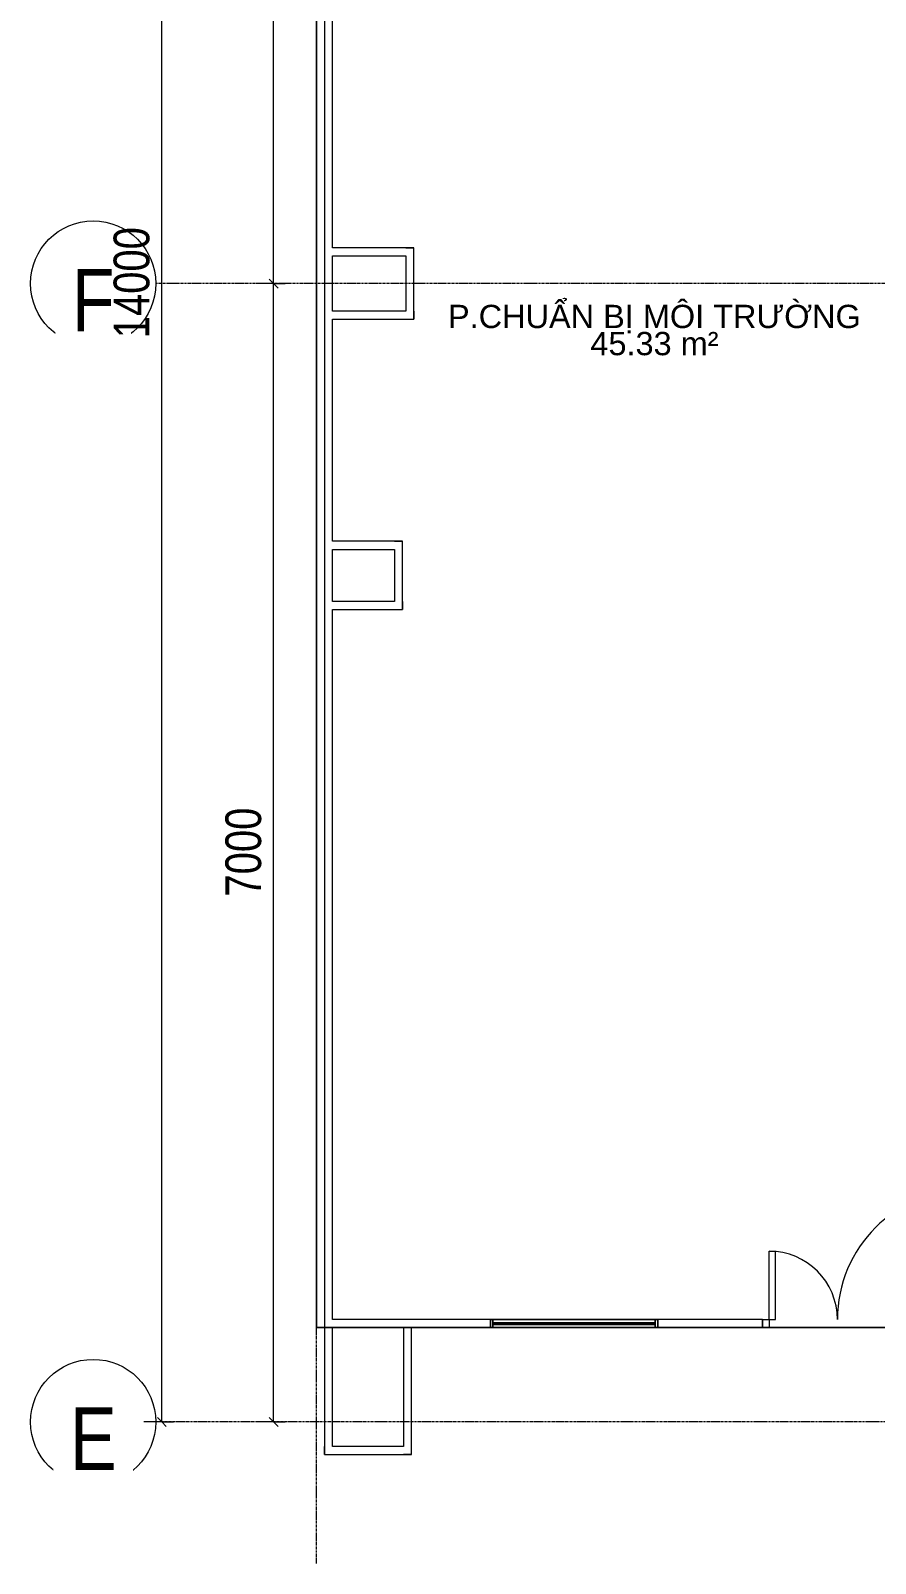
# Model space of a CAD drawing. Header units: millimetres. Extents: x -21807 to 17683, y 43568 to 60640.
# Drawn here: x -21807 to -16610, y 43568 to 52992 of the extents above; entities that cross this region are included whole.
import ezdxf

# ---------------------------------------------------------------- set-up
doc = ezdxf.new("R2010")
doc.units = ezdxf.units.MM
doc.linetypes.add('Grid Line', pattern=[22.225, 12.7, -3.175, 3.175, -3.175])
for name, color, linetype, lineweight in [('A-ANNO-DIMS', 7, 'Continuous', 9), ('A-ANNO-DIMS-110', 7, 'Continuous', 9), ('A-AREA-IDEN', 7, 'Continuous', 9), ('A-DETL-GENF', 7, 'Continuous', 5), ('A-WALL', 7, 'Continuous', 9), ('S-GRID', 7, 'Continuous', 9), ('S-GRID-IDEN', 7, 'Continuous', 9)]:
    doc.layers.add(name, color=color, linetype=linetype, lineweight=lineweight)
for name, color, linetype, lineweight, true_color in [('A-DOOR', 5, 'Continuous', 9, 0x0000ff), ('A-FLOR', 7, 'Continuous', 9, 0x007f00), ('A-GLAZ', 7, 'Continuous', 9, 0x00007f)]:
    doc.layers.add(name, color=color, linetype=linetype, lineweight=lineweight, true_color=true_color)
doc.styles.add('Arial', font='arial.ttf', dxfattribs={"width": 0.8, "height": 385})
doc.styles.add('Arial_1', font='arial.ttf', dxfattribs={"width": 0.8, "height": 220})
doc.styles.add('Arial_3', font='arial.ttf', dxfattribs={"height": 143})
doc.dimstyles.new('AK_DIM_2_0_Arial', dxfattribs={"dimscale": 304.8, "dimtxt": 224.457068, "dimasz": 0.180446, "dimexe": 0.360892, "dimexo": 0.360892, "dimgap": 0.036089, "dimtad": 1, "dimdec": 0, "dimzin": 0, "dimdsep": 46, "dimtxsty": 'Arial_1', "dimblk1": 'OBLIQUE', "dimblk2": 'OBLIQUE', "dimsah": 1, "dimcen": 0.09, "dimadec": 0, "dimazin": 0, "dimtfac": 1, "dimtdec": 4, "dimtix": 1, "dimtmove": 0, "dimatfit": 3, "dimfxl": 1, "dimtvp": 1, "dimtolj": 1, "dimtzin": 0, "dimarcsym": 2})

# ---------------------------------------------------------------- blocks, each defined once
blk = doc.blocks.new('Cư_a đôi ca_nh lê_ch - _D2 _1300x2200__TrongNha-1164139-MẶT BẰNG HỆ THỐNG GIÓ THẢI')
at = {"layer": 'A-DETL-GENF', "color": 253, "lineweight": 9, "true_color": 0xaaaaaa}
for p, q in [((-785, -25), (-745, -25)), ((-785, -25), (-785, -825)), ((-745, -25), (-745, -825)), ((435, -25), (395, -25)), ((395, -25), (395, -445)), ((435, -25), (435, -445)), ((435, -445), (395, -445)), ((-785, -825), (-745, -825))]:
    blk.add_line(p, q, dxfattribs=at)
for centre, radius, start, end in [((-785, -25), 800, 270, 360), ((435, -25), 420, 180, 270)]:
    blk.add_arc(centre, radius, start, end, dxfattribs=at)
at = {"layer": 'A-DOOR', "color": 254, "lineweight": 13, "true_color": 0xccccff}
for p, q in [((-825, -25), (-825, 25)), ((-825, 25), (-785, 25)), ((-785, -25), (-785, 25)), ((435, 25), (475, 25)), ((435, -25), (435, 25)), ((475, 25), (475, -25)), ((-785, -25), (-825, -25)), ((475, -25), (435, -25))]:
    blk.add_line(p, q, dxfattribs=at)
at = {"layer": 'A-DOOR', "color": 161, "lineweight": 13, "true_color": 0xaaaaff}
for p, q in [((-825, 25), (-785, 25)), ((-785, 25), (-785, -25)), ((435, -25), (435, 25)), ((435, 25), (475, 25)), ((-785, -25), (-825, -25)), ((475, -25), (435, -25))]:
    blk.add_line(p, q, dxfattribs=at)
at = {"layer": 'A-DOOR', "color": 254, "lineweight": 13, "true_color": 0xe0e0ff}
for p, q in [((-825, -25), (-825, 25)), ((475, -25), (475, 25))]:
    blk.add_line(p, q, dxfattribs=at)
blk = doc.blocks.new('AK_OViewTuongPanel - 1000x1200-V13-MẶT BẰNG HỆ THỐNG GIÓ THẢI')
at = {"layer": 'A-GLAZ', "color": 254, "lineweight": 13, "true_color": 0xe0e0ef}
for p, q in [((-515, 25), (-500, 25)), ((-500, 25), (-500, 5)), ((500, 25), (515, 25)), ((500, 5), (500, 25)), ((-500, -25), (-515, -25)), ((-500, -5), (-500, -25)), ((500, -25), (500, -5)), ((515, -25), (500, -25))]:
    blk.add_line(p, q, dxfattribs=at)
at = {"layer": 'A-GLAZ', "color": 7, "lineweight": 13, "true_color": 0xececf5}
for p, q in [((-515, -25), (-515, 25)), ((-500, -5), (-500, 5)), ((-500, 5), (-500, -5)), ((500, 5), (500, -5)), ((500, -5), (500, 5)), ((515, 25), (515, -25))]:
    blk.add_line(p, q, dxfattribs=at)
at = {"layer": 'A-GLAZ', "color": 9, "lineweight": 13, "true_color": 0xaaaad4}
for p, q in [((-515, 25), (-515, -25)), ((-500, 25), (-515, 25)), ((500, 25), (-500, 25)), ((-500, -25), (-500, 25)), ((500, 5), (-500, 5)), ((-500, 5), (-500, -5)), ((515, 25), (500, 25)), ((500, 25), (500, -25)), ((500, -5), (500, 5)), ((515, -25), (515, 25)), ((-515, -25), (-500, -25)), ((-500, -5), (500, -5)), ((-500, -25), (500, -25)), ((500, -25), (515, -25))]:
    blk.add_line(p, q, dxfattribs=at)
at = {"layer": 'A-GLAZ', "color": 254, "lineweight": 13, "true_color": 0xcccce5}
for p, q in [((-500, 25), (500, 25)), ((-500, 5), (500, 5)), ((500, -5), (-500, -5)), ((500, -25), (-500, -25))]:
    blk.add_line(p, q, dxfattribs=at)
blk = doc.blocks.new('AK-SGS-M3-A_rvt-1-MẶT BẰNG HỆ THỐNG GIÓ THẢI')
at = {"layer": 'A-WALL', "color": 253, "lineweight": 13, "true_color": 0xaaaaaa}
for p, q in [((-19998.6, 58436.9), (-19998.6, 44286.9)), ((-19948.6, 51656.9), (-19948.6, 57596.9)), ((-19498.6, 51656.9), (-19948.6, 51656.9)), ((-19448.6, 51656.9), (-19498.6, 51656.9)), ((-19448.6, 51266.9), (-19448.6, 51656.9)), ((-19948.6, 51606.9), (-19498.6, 51606.9)), ((-19948.6, 51266.9), (-19948.6, 51606.9)), ((-19498.6, 51606.9), (-19498.6, 51266.9)), ((-19498.6, 51266.9), (-19948.6, 51266.9)), ((-19948.6, 51216.9), (-19448.6, 51216.9)), ((-19948.6, 49851.9), (-19948.6, 51216.9)), ((-19448.6, 51216.9), (-19448.6, 51266.9)), ((-19568.6, 49851.9), (-19948.6, 49851.9)), ((-19948.6, 49801.9), (-19568.6, 49801.9)), ((-19948.6, 49481.9), (-19948.6, 49801.9)), ((-19518.6, 49851.9), (-19568.6, 49851.9)), ((-19568.6, 49801.9), (-19568.6, 49481.9)), ((-19518.6, 49481.9), (-19518.6, 49851.9)), ((-19568.6, 49481.9), (-19948.6, 49481.9)), ((-19518.6, 49431.9), (-19518.6, 49481.9)), ((-19948.6, 49431.9), (-19518.6, 49431.9)), ((-19948.6, 45066.9), (-19948.6, 49431.9)), ((-18978.6, 45066.9), (-19948.6, 45066.9)), ((-17303.6, 45066.9), (-17948.6, 45066.9)), ((-17303.6, 45016.9), (-17303.6, 45066.9)), ((-19948.6, 45016.9), (-19513.6, 45016.9)), ((-19948.6, 44286.9), (-19948.6, 45016.9)), ((-19513.6, 45016.9), (-19513.6, 44286.9)), ((-19463.6, 45016.9), (-18978.6, 45016.9)), ((-19463.6, 44236.9), (-19463.6, 45016.9)), ((-17948.6, 45016.9), (-17303.6, 45016.9)), ((-19998.6, 44286.9), (-19998.6, 44236.9)), ((-19998.6, 44236.9), (-19513.6, 44236.9)), ((-19513.6, 44286.9), (-19948.6, 44286.9)), ((-19513.6, 44236.9), (-19463.6, 44236.9))]:
    blk.add_line(p, q, dxfattribs=at)
at = {"layer": 'A-WALL', "color": 254, "lineweight": 13, "true_color": 0xcccccc}
for p, q in [((-19998.6, 58416.9), (-19998.6, 44286.9)), ((-19948.6, 51656.9), (-19948.6, 57596.9)), ((-19498.6, 51656.9), (-19948.6, 51656.9)), ((-19498.6, 51656.9), (-19448.6, 51656.9)), ((-19448.6, 51266.9), (-19448.6, 51656.9)), ((-19948.6, 51606.9), (-19498.6, 51606.9)), ((-19948.6, 51266.9), (-19948.6, 51606.9)), ((-19498.6, 51606.9), (-19498.6, 51266.9)), ((-19498.6, 51266.9), (-19948.6, 51266.9)), ((-19948.6, 51216.9), (-19448.6, 51216.9)), ((-19948.6, 49851.9), (-19948.6, 51216.9)), ((-19448.6, 51266.9), (-19448.6, 51216.9)), ((-19568.6, 49851.9), (-19948.6, 49851.9)), ((-19948.6, 49801.9), (-19568.6, 49801.9)), ((-19948.6, 49481.9), (-19948.6, 49801.9)), ((-19568.6, 49851.9), (-19518.6, 49851.9)), ((-19568.6, 49801.9), (-19568.6, 49481.9)), ((-19518.6, 49481.9), (-19518.6, 49851.9)), ((-19568.6, 49481.9), (-19948.6, 49481.9)), ((-19518.6, 49481.9), (-19518.6, 49431.9)), ((-19948.6, 49431.9), (-19518.6, 49431.9)), ((-19948.6, 45066.9), (-19948.6, 49431.9)), ((-18978.6, 45066.9), (-19948.6, 45066.9)), ((-18963.6, 45066.9), (-17963.6, 45066.9)), ((-17303.6, 45066.9), (-17948.6, 45066.9)), ((-19948.6, 45016.9), (-19513.6, 45016.9)), ((-19948.6, 44286.9), (-19948.6, 45016.9)), ((-19513.6, 45016.9), (-19513.6, 44286.9)), ((-19463.6, 45016.9), (-18978.6, 45016.9)), ((-19463.6, 44236.9), (-19463.6, 45016.9)), ((-17963.6, 45016.9), (-18963.6, 45016.9)), ((-17948.6, 45016.9), (-17303.6, 45016.9)), ((-19998.6, 44236.9), (-19998.6, 44286.9)), ((-19998.6, 44236.9), (-19513.6, 44236.9)), ((-19513.6, 44286.9), (-19948.6, 44286.9)), ((-19463.6, 44236.9), (-19513.6, 44236.9))]:
    blk.add_line(p, q, dxfattribs=at)
at = {"layer": 'A-WALL', "color": 254, "lineweight": 13, "true_color": 0xe0e0e0}
for p, q in [((-18978.6, 45016.9), (-18978.6, 45066.9)), ((-18978.6, 45066.9), (-18963.6, 45066.9)), ((-17963.6, 45066.9), (-18963.6, 45066.9)), ((-17963.6, 45066.9), (-17948.6, 45066.9)), ((-17948.6, 45066.9), (-17948.6, 45016.9)), ((-17303.6, 45066.9), (-17303.6, 45016.9)), ((-18963.6, 45016.9), (-18978.6, 45016.9)), ((-18963.6, 45016.9), (-17963.6, 45016.9)), ((-17948.6, 45016.9), (-17963.6, 45016.9))]:
    blk.add_line(p, q, dxfattribs=at)
at = {"layer": 'A-WALL', "color": 7, "lineweight": 13, "true_color": 0xececec}
for p, q in [((-18978.6, 45016.9), (-18978.6, 45066.9)), ((-18963.6, 45066.9), (-18978.6, 45066.9)), ((-17948.6, 45066.9), (-17963.6, 45066.9)), ((-17948.6, 45066.9), (-17948.6, 45016.9)), ((-18978.6, 45016.9), (-18963.6, 45016.9)), ((-17963.6, 45016.9), (-17948.6, 45016.9))]:
    blk.add_line(p, q, dxfattribs=at)
at = {"layer": 'A-DOOR', "color": 9, "lineweight": 13, "true_color": 0xaaaad4, "rotation": 180}
blk.add_blockref('Cư_a đôi ca_nh lê_ch - _D2 _1300x2200__TrongNha-1164139-MẶT BẰNG HỆ THỐNG GIÓ THẢI', (-16828.6, 45041.9), dxfattribs=at)
at = {"layer": 'A-GLAZ', "color": 9, "lineweight": 13, "true_color": 0xaaaad4, "rotation": 180}
blk.add_blockref('AK_OViewTuongPanel - 1000x1200-V13-MẶT BẰNG HỆ THỐNG GIÓ THẢI', (-18463.6, 45041.9), dxfattribs=at)
blk = doc.blocks.new('AK-SGS-M3-Hrvt_rvt-1-MẶT BẰNG HỆ THỐNG GIÓ THẢI')
at = {"layer": 'A-FLOR', "color": 254, "true_color": 0xcce5cc}
for p, q in [((-20048.6, 45016.9), (-20048.6, 58166.9)), ((-19998.6, 45016.9), (-20048.6, 45016.9)), ((-19998.6, 45016.9), (-19993.4, 45016.9)), ((-19993.3, 45016.9), (-19992, 45016.9)), ((-19991.5, 45016.9), (-19513.6, 45016.9)), ((-19463.6, 45016.9), (-18978.6, 45016.9)), ((-17948.6, 45016.9), (-17263.6, 45016.9)), ((-16043.6, 45016.9), (-17263.6, 45016.9))]:
    blk.add_line(p, q, dxfattribs=at)
at = {"layer": 'A-FLOR', "color": 9, "true_color": 0xaad4aa}
for p, q in [((-20048.6, 58166.9), (-20048.6, 45016.9)), ((-20048.6, 45016.9), (-19998.6, 45016.9)), ((-17263.6, 45016.9), (-16043.6, 45016.9))]:
    blk.add_line(p, q, dxfattribs=at)
at = {"layer": 'A-FLOR', "color": 254, "true_color": 0xe0efe0}
for p, q in [((-19993.4, 45016.9), (-19998.6, 45016.9)), ((-19992, 45016.9), (-19993.3, 45016.9)), ((-19513.6, 45016.9), (-19991.5, 45016.9)), ((-19513.6, 45016.9), (-19463.6, 45016.9)), ((-18978.6, 45016.9), (-19463.6, 45016.9)), ((-18963.6, 45016.9), (-17963.6, 45016.9)), ((-17263.6, 45016.9), (-17948.6, 45016.9))]:
    blk.add_line(p, q, dxfattribs=at)
at = {"layer": 'A-FLOR', "color": 7, "true_color": 0xecf5ec}
for p, q in [((-19463.6, 45016.9), (-19513.6, 45016.9)), ((-18978.6, 45016.9), (-18963.6, 45016.9)), ((-17963.6, 45016.9), (-18963.6, 45016.9)), ((-17963.6, 45016.9), (-17948.6, 45016.9))]:
    blk.add_line(p, q, dxfattribs=at)
at = {"layer": 'A-FLOR', "color": 7, "true_color": 0xf3f9f3}
for p, q in [((-18963.6, 45016.9), (-18978.6, 45016.9)), ((-17948.6, 45016.9), (-17963.6, 45016.9))]:
    blk.add_line(p, q, dxfattribs=at)
blk = doc.blocks.new('Grid - M_Grid Head - Circle-116537-MẶT BẰNG HỆ THỐNG GIÓ THẢI')
at = {"layer": 'S-GRID-IDEN'}
blk.add_circle((0, 0), 3.5, dxfattribs=at)
blk = doc.blocks.new('DIMBLOCK6-MẶT BẰNG HỆ THỐNG GIÓ THẢI')
at = {"layer": 'A-ANNO-DIMS-110'}
for p, q in [((-20312.1, 51436.9), (-20339.6, 51464.4)), ((-20312.1, 51436.9), (-20422.1, 51436.9)), ((-20312.1, 44436.9), (-20312.1, 51436.9)), ((-20312.1, 51436.9), (-20284.6, 51409.4)), ((-20312.1, 51436.9), (-20241, 51436.9)), ((-20312.1, 44436.9), (-20422.1, 44436.9)), ((-20312.1, 44436.9), (-20339.6, 44464.4)), ((-20312.1, 44436.9), (-20284.6, 44409.4)), ((-20312.1, 44436.9), (-20241, 44436.9))]:
    blk.add_line(p, q, dxfattribs=at)
at = {"layer": 'A-ANNO-DIMS-110', "color": 0, "insert": (-20608.7, 47667.6), "char_height": 220, "width": 646.436, "attachment_point": 1, "rotation": 90, "line_spacing_factor": 0.941778, "style": 'Arial_1'}
blk.add_mtext('7000', dxfattribs=at)
blk = doc.blocks.new('_Oblique')
at = {"color": 0, "linetype": 'ByBlock', "lineweight": -2}
blk.add_line((-0.5, -0.5), (0.5, 0.5), dxfattribs=at)
blk = doc.blocks.new('DIMBLOCK7-MẶT BẰNG HỆ THỐNG GIÓ THẢI')
at = {"layer": 'A-ANNO-DIMS-110'}
for p, q in [((-20312.1, 58436.9), (-20422.1, 58436.9)), ((-20312.1, 58436.9), (-20339.6, 58464.4)), ((-20312.1, 51436.9), (-20312.1, 58436.9)), ((-20312.1, 58436.9), (-20284.6, 58409.4)), ((-20312.1, 58436.9), (-20241, 58436.9)), ((-20312.1, 51436.9), (-20339.6, 51464.4)), ((-20312.1, 51436.9), (-20422.1, 51436.9)), ((-20312.1, 51436.9), (-20284.6, 51409.4)), ((-20312.1, 51436.9), (-20241, 51436.9))]:
    blk.add_line(p, q, dxfattribs=at)
at = {"layer": 'A-ANNO-DIMS-110', "color": 0, "insert": (-20608.7, 54667.6), "char_height": 220, "width": 646.436, "attachment_point": 1, "rotation": 90, "line_spacing_factor": 0.941778, "style": 'Arial_1'}
blk.add_mtext('7000', dxfattribs=at)
blk = doc.blocks.new('DIMBLOCK8-MẶT BẰNG HỆ THỐNG GIÓ THẢI')
at = {"layer": 'A-ANNO-DIMS-110'}
for p, q in [((-20999.7, 58436.9), (-21109.7, 58436.9)), ((-20999.7, 58436.9), (-21027.2, 58464.4)), ((-20999.7, 44436.9), (-20999.7, 58436.9)), ((-20999.7, 58436.9), (-20972.2, 58409.4)), ((-20999.7, 58436.9), (-20928.5, 58436.9)), ((-20999.7, 44436.9), (-21109.7, 44436.9)), ((-20999.7, 44436.9), (-21027.2, 44464.4)), ((-20999.7, 44436.9), (-20972.2, 44409.4)), ((-20999.7, 44436.9), (-20928.5, 44436.9))]:
    blk.add_line(p, q, dxfattribs=at)
at = {"layer": 'A-ANNO-DIMS-110', "color": 0, "insert": (-21296.3, 51100.3), "char_height": 220, "width": 808.045, "attachment_point": 1, "rotation": 90, "line_spacing_factor": 0.941778, "style": 'Arial_1'}
blk.add_mtext('14000', dxfattribs=at)

msp = doc.modelspace()

# ---------------------------------------------------------------- linework, layer by layer
at = {"layer": 'S-GRID', "linetype": 'Grid Line'}
for p, q in [((-20048.6, 43567.6), (-20048.6, 59870.5)), ((15334.6, 51436.9), (-21036.6, 51436.9)), ((17683, 44436.9), (-21036.6, 44436.9))]:
    msp.add_line(p, q, dxfattribs=at)

# ---------------------------------------------------------------- block references
at = {"lineweight": 5}
for name in ['AK-SGS-M3-Hrvt_rvt-1-MẶT BẰNG HỆ THỐNG GIÓ THẢI', 'AK-SGS-M3-A_rvt-1-MẶT BẰNG HỆ THỐNG GIÓ THẢI']:
    msp.add_blockref(name, (0, 0), dxfattribs=at)
at = {"layer": 'S-GRID-IDEN', "xscale": 110, "yscale": 110, "zscale": 110}
for p, rotation in [((-21421.6, 51436.9), 89.99999999999982), ((-21421.6, 44436.9), 89.9999999999998)]:
    msp.add_blockref('Grid - M_Grid Head - Circle-116537-MẶT BẰNG HỆ THỐNG GIÓ THẢI', p, dxfattribs=dict(at, rotation=rotation))

# ---------------------------------------------------------------- texts
at = {"layer": 'A-AREA-IDEN', "char_height": 143, "line_spacing_factor": 0.936439, "style": 'Arial_3'}
for s, insert, width, attachment_point in [('\\pxqc,t9.76923,19.53846,29.30769,39.07692,48.84615,58.61538,68.38462,78.15385,87.92308,97.69231,107.46154,117.23077,127,136.76923,146.53846,156.30769,166.07692,175.84615,185.61538,195.38462,205.15385,214.92308,224.69231,234.46154,244.23077,254,263.76923,273.53846,283.30769,293.07692,302.84615,312.61538;{P.CHUẨN BỊ MÔI TRƯỜNG}', (-17969.5, 51131.6), 2510.2, 8), ('\\pxqc,t9.76923,19.53846,29.30769,39.07692,48.84615,58.61538,68.38462,78.15385,87.92308,97.69231,107.46154,117.23077,127,136.76923,146.53846,156.30769,166.07692,175.84615,185.61538,195.38462,205.15385,214.92308,224.69231,234.46154,244.23077,254,263.76923,273.53846,283.30769,293.07692,302.84615,312.61538;{45.33 m²}', (-17969, 51066.8), 785.4, 5)]:
    msp.add_mtext(s, dxfattribs=dict(at, insert=insert, width=width, attachment_point=attachment_point))

# ---------------------------------------------------------------- dimensions: what is measured, and where the dimension line sits
at = {"layer": 'A-ANNO-DIMS'}
for base, p1, p2, picture, middle in [((-20312.1, 58436.9), (-20351, 51436.9), (-20351, 58436.9), 'DIMBLOCK7-MẶT BẰNG HỆ THỐNG GIÓ THẢI', (-20435.5, 54936.9)), ((-20312.1, 51436.9), (-20351, 44436.9), (-20351, 51436.9), 'DIMBLOCK6-MẶT BẰNG HỆ THỐNG GIÓ THẢI', (-20435.5, 47936.9))]:
    dim = msp.add_linear_dim(base=base, p1=p1, p2=p2, angle=90, dimstyle='AK_DIM_2_0_Arial', override={"dimpost": '<>', "dimfxl": 7000}, dxfattribs=at)
    dim.commit()
    dim.dimension.update_dxf_attribs({"geometry": picture, "text_midpoint": middle})

# ---------------------------------------------------------------- next in the draw order: texts
at = {"layer": 'S-GRID-IDEN', "insert": (-21421.4, 44334.9), "char_height": 385, "width": 297.44, "attachment_point": 5, "line_spacing_factor": 0.936439, "style": 'Arial', "bg_fill": 3, "box_fill_scale": 1.25, "bg_fill_color": 256, "bg_fill_true_color": 13158600, "bg_fill_transparency": 0}
msp.add_mtext('\\pxqc,t2.90286,5.80571,8.70857,11.61143,14.51429,17.41714,20.32,23.22286,26.12571,29.02857,31.93143,34.83429,37.73714,40.64,43.54286,46.44571,49.34857,52.25143,55.15429,58.05714,60.96,63.86286,66.76571,69.66857,72.57143,75.47429,78.37714,81.28,84.18286,87.08571,89.98857,92.89143;{E}', dxfattribs=at)

# ---------------------------------------------------------------- next in the draw order: dimensions: what is measured, and where the dimension line sits
at = {"layer": 'A-ANNO-DIMS'}
dim = msp.add_linear_dim(base=(-20999.7, 58436.9), p1=(-21038.5, 44436.9), p2=(-21038.5, 58436.9), angle=90, dimstyle='AK_DIM_2_0_Arial', override={"dimpost": '<>', "dimfxl": 14000}, dxfattribs=at)
dim.commit()
dim.dimension.update_dxf_attribs({"geometry": 'DIMBLOCK8-MẶT BẰNG HỆ THỐNG GIÓ THẢI', "text_midpoint": (-21123, 51436.9)})

# ---------------------------------------------------------------- next in the draw order: texts
at = {"layer": 'S-GRID-IDEN', "insert": (-21421.9, 51334.9), "char_height": 385, "width": 273.68, "attachment_point": 5, "line_spacing_factor": 0.936439, "style": 'Arial', "bg_fill": 3, "box_fill_scale": 1.25, "bg_fill_color": 256, "bg_fill_true_color": 13158600, "bg_fill_transparency": 0}
msp.add_mtext('\\pxqc,t2.90286,5.80571,8.70857,11.61143,14.51429,17.41714,20.32,23.22286,26.12571,29.02857,31.93143,34.83429,37.73714,40.64,43.54286,46.44571,49.34857,52.25143,55.15429,58.05714,60.96,63.86286,66.76571,69.66857,72.57143,75.47429,78.37714,81.28,84.18286,87.08571,89.98857,92.89143;{F}', dxfattribs=at)

doc.saveas('drawing.dxf')
